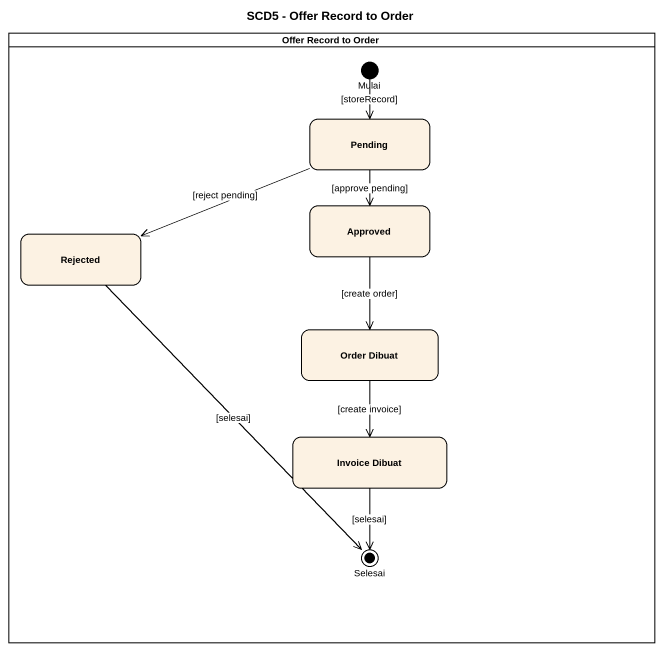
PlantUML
@startuml
title SCD5 - Offer Record to Order
hide empty description
state "Offer Record to Order" as Offer_Record_to_Order <<partition>> {
  state Mulai <<start>>
  state Pending
  state Approved
  state Rejected
  state "Order Dibuat" as Order_Dibuat
  state "Invoice Dibuat" as Invoice_Dibuat
  state Selesai <<end>>
}
Mulai --> Pending : [storeRecord]
Pending --> Approved : [approve pending]
Pending -left-> Rejected : [reject pending]
Approved --> Order_Dibuat : [create order]
Rejected --> Selesai : [selesai]
Order_Dibuat --> Invoice_Dibuat : [create invoice]
Invoice_Dibuat --> Selesai : [selesai]
@enduml
